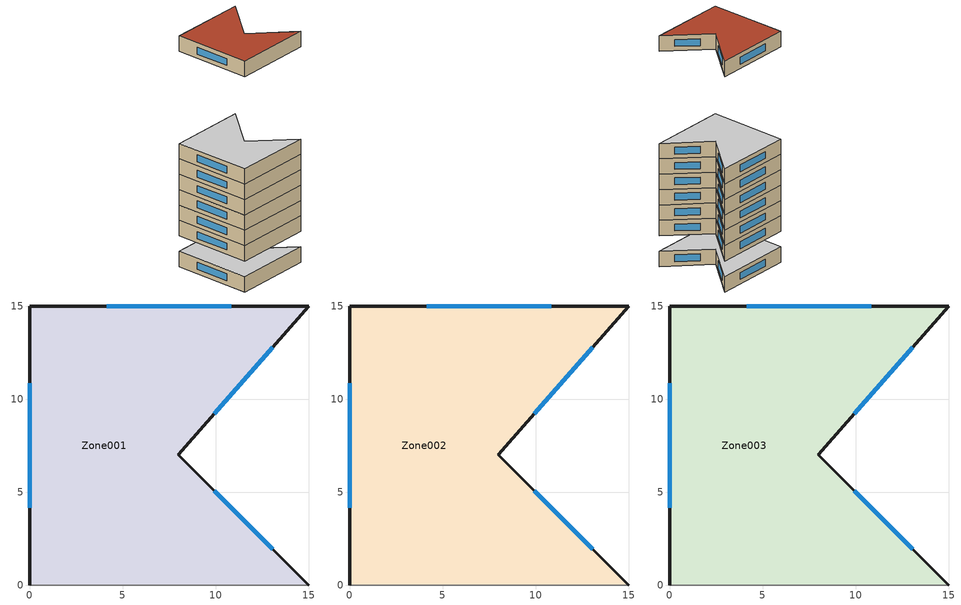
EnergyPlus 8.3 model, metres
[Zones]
Zone001
 floor ground (GROUND_FLOOR): 0,15 15,15 8,7 15,0 0,0 z0
 wall outside (EXTERIOR_WALL): 15,0 8,7 15,15 0,15 0,0 z0:3
 wall adiabatic (EXTERIOR_WALL): 0,0 15,0 z0:3
 window (EXTERIOR_WINDOW): 13.07,1.93 9.93,5.07 / 9.93,9.21 13.07,12.79 / 10.85,15 4.15,15 / 0,10.85 0,4.15 z0.83:2.17
Zone002
 floor to Zone001 (INTERMEDIATE_FLOOR): 0,15 15,15 8,7 15,0 0,0 z6
 floor to Zone002 (INTERMEDIATE_FLOOR): 0,15 15,15 8,7 15,0 0,0 z9; 0,15 15,15 8,7 15,0 0,0 z12; 0,15 15,15 8,7 15,0 0,0 z15; 0,15 15,15 8,7 15,0 0,0 z18; 0,15 15,15 8,7 15,0 0,0 z21
 wall outside (EXTERIOR_WALL): 15,0 8,7 15,15 0,15 0,0 z6:9; 15,0 8,7 15,15 0,15 0,0 z9:12; 15,0 8,7 15,15 0,15 0,0 z12:15; 15,0 8,7 15,15 0,15 0,0 z15:18; 15,0 8,7 15,15 0,15 0,0 z18:21; 15,0 8,7 15,15 0,15 0,0 z21:24
 wall adiabatic (EXTERIOR_WALL): 0,0 15,0 z6:9; 0,0 15,0 z9:12; 0,0 15,0 z12:15; 0,0 15,0 z15:18; 0,0 15,0 z18:21; 0,0 15,0 z21:24
 window (EXTERIOR_WINDOW): 13.07,1.93 9.93,5.07 / 9.93,9.21 13.07,12.79 / 10.85,15 4.15,15 / 0,10.85 0,4.15 z6.83:8.17; 13.07,1.93 9.93,5.07 / 9.93,9.21 13.07,12.79 / 10.85,15 4.15,15 / 0,10.85 0,4.15 z9.83:11.17; 13.07,1.93 9.93,5.07 / 9.93,9.21 13.07,12.79 / 10.85,15 4.15,15 / 0,10.85 0,4.15 z12.83:14.17; 13.07,1.93 9.93,5.07 / 9.93,9.21 13.07,12.79 / 10.85,15 4.15,15 / 0,10.85 0,4.15 z15.83:17.17; 13.07,1.93 9.93,5.07 / 9.93,9.21 13.07,12.79 / 10.85,15 4.15,15 / 0,10.85 0,4.15 z18.83:20.17; 13.07,1.93 9.93,5.07 / 9.93,9.21 13.07,12.79 / 10.85,15 4.15,15 / 0,10.85 0,4.15 z21.83:23.17
Zone003
 floor to Zone002 (INTERMEDIATE_FLOOR): 0,15 15,15 8,7 15,0 0,0 z42
 wall outside (EXTERIOR_WALL): 15,0 8,7 15,15 0,15 0,0 z42:45
 wall adiabatic (EXTERIOR_WALL): 0,0 15,0 z42:45
 window (EXTERIOR_WINDOW): 13.07,1.93 9.93,5.07 / 9.93,9.21 13.07,12.79 / 10.85,15 4.15,15 / 0,10.85 0,4.15 z42.83:44.17
 roof outside (TOP_ROOF): 0,0 15,0 8,7 15,15 0,15 z45
[Building]
Building: North Axis=0; Terrain=Suburbs; Loads Convergence Tolerance Value=0.04; Temperature Convergence Tolerance Value=0.4; Solar Distribution=FullExterior; Maximum Number of Warmup Days=25; Minimum Number of Warmup Days=6
[Site:Location]
Office: Latitude=40.45; Longitude=-3.55; Time Zone=1; Elevation=582
[SizingPeriod:DesignDay] Day of Month=15; Humidity Condition Type=WetBulb; Barometric Pressure=94525.9; Wind Direction=0; Rain Indicator=No; Snow Indicator=No
Name | Month | Day Type | Maximum DryBulb Temperature | Daily DryBulb Temperature Range | Wetbulb or DewPoint at Maximum DryBulb | Wind Speed | Daylight Saving Time Indicator | Sky Clearness
Summer Design Day in Office Jul | 7 | SummerDesignDay | 36.3 | 15.6 | 19.1 | 0 | Yes | 0.98
Winter Design Day in Office | 1 | WinterDesignDay | -4 | 0 | -4 | 11.6 | No | 0
[Site:GroundTemperature:BuildingSurface]
18, 18, 18, 18, 18, 18, 18, 18, 18, 18, 18, 18
[Site:GroundTemperature:FCfactorMethod]
January Ground Temperature=6.09; February Ground Temperature=5.28; March Ground Temperature=6.71; April Ground Temperature=8.95; May Ground Temperature=14.81; June Ground Temperature=19.34; July Ground Temperature=22.39; August Ground Temperature=23.32; September Ground Temperature=21.74; October Ground Temperature=18.22; November Ground Temperature=13.53; December Ground Temperature=9.18
[Site:GroundTemperature:Shallow]
14, 14, 14, 14, 14, 14, 14, 14, 14, 14, 14, 14
[Site:GroundTemperature:Deep]
14, 14, 14, 14, 14, 14, 14, 14, 14, 14, 14, 14
[Site:GroundReflectance]
0.2, 0.2, 0.2, 0.2, 0.2, 0.2, 0.2, 0.2, 0.2, 0.2, 0.2, 0.2
[Site:GroundReflectance:SnowModifier]
2, 2
[Site:WaterMainsTemperature]
Calculation Method=Correlation; Annual Average Outdoor Air Temperature=10; Maximum Difference In Monthly Average Outdoor Air Temperatures=20
[Material] Roughness=Rough; Thermal Absorptance=0.9; Solar Absorptance=0.6; Visible Absorptance=0.6
Name | Thickness | Conductivity | Density | Specific Heat
BRICKWORK_OUTER_LEAF | 0.14 | 0.84 | 1700 | 800
MW_GLASS_WOOL_WALL | 0.032 | 0.04 | 12 | 840
BRICKWORK_INNER_LEAF | 0.07 | 0.62 | 1700 | 800
CAST_CONCRETE | 0.02 | 0.38 | 1200 | 1000
AERATED_CONCRETE_SLAB | 0.1 | 0.16 | 500 | 840
UREA_FORMALDEHYDE_FOAM | 0.01 | 0.04 | 10 | 1400
FLOOR_ROOF_SCREED | 0.07 | 0.41 | 1200 | 840
TIMBER_FLOORING | 0.03 | 0.14 | 650 | 1200
MW_GLASS_WOOL_ROOF | 0.00893 | 0.04 | 12 | 840
[WindowMaterial:Glazing]
Glazing: Optical Data Type=SpectralAverage; Thickness=0.003; Solar Transmittance at Normal Incidence=0.837; Front Side Solar Reflectance at Normal Incidence=0.075; Back Side Solar Reflectance at Normal Incidence=0.075; Visible Transmittance at Normal Incidence=0.898; Front Side Visible Reflectance at Normal Incidence=0.081; Back Side Visible Reflectance at Normal Incidence=0.081; Infrared Transmittance at Normal Incidence=0; Front Side Infrared Hemispherical Emissivity=0.84; Back Side Infrared Hemispherical Emissivity=0.84; Conductivity=0.9; Dirt Correction Factor for Solar and Visible Transmittance=1
[Construction]
EXTERIOR_WALL: BRICKWORK_OUTER_LEAF, MW_GLASS_WOOL_WALL, BRICKWORK_INNER_LEAF
TOP_ROOF: CAST_CONCRETE, MW_GLASS_WOOL_ROOF, AERATED_CONCRETE_SLAB
GROUND_FLOOR: UREA_FORMALDEHYDE_FOAM, CAST_CONCRETE, FLOOR_ROOF_SCREED, TIMBER_FLOORING
INTERMEDIATE_FLOOR: CAST_CONCRETE
EXTERIOR_WINDOW: Glazing
[ZONE] Type=1; Multiplier=1; Ceiling Height=autocalculate; Volume=autocalculate; Floor Area=autocalculate; Part of Total Floor Area=Yes
Zone001; Zone002; Zone003
